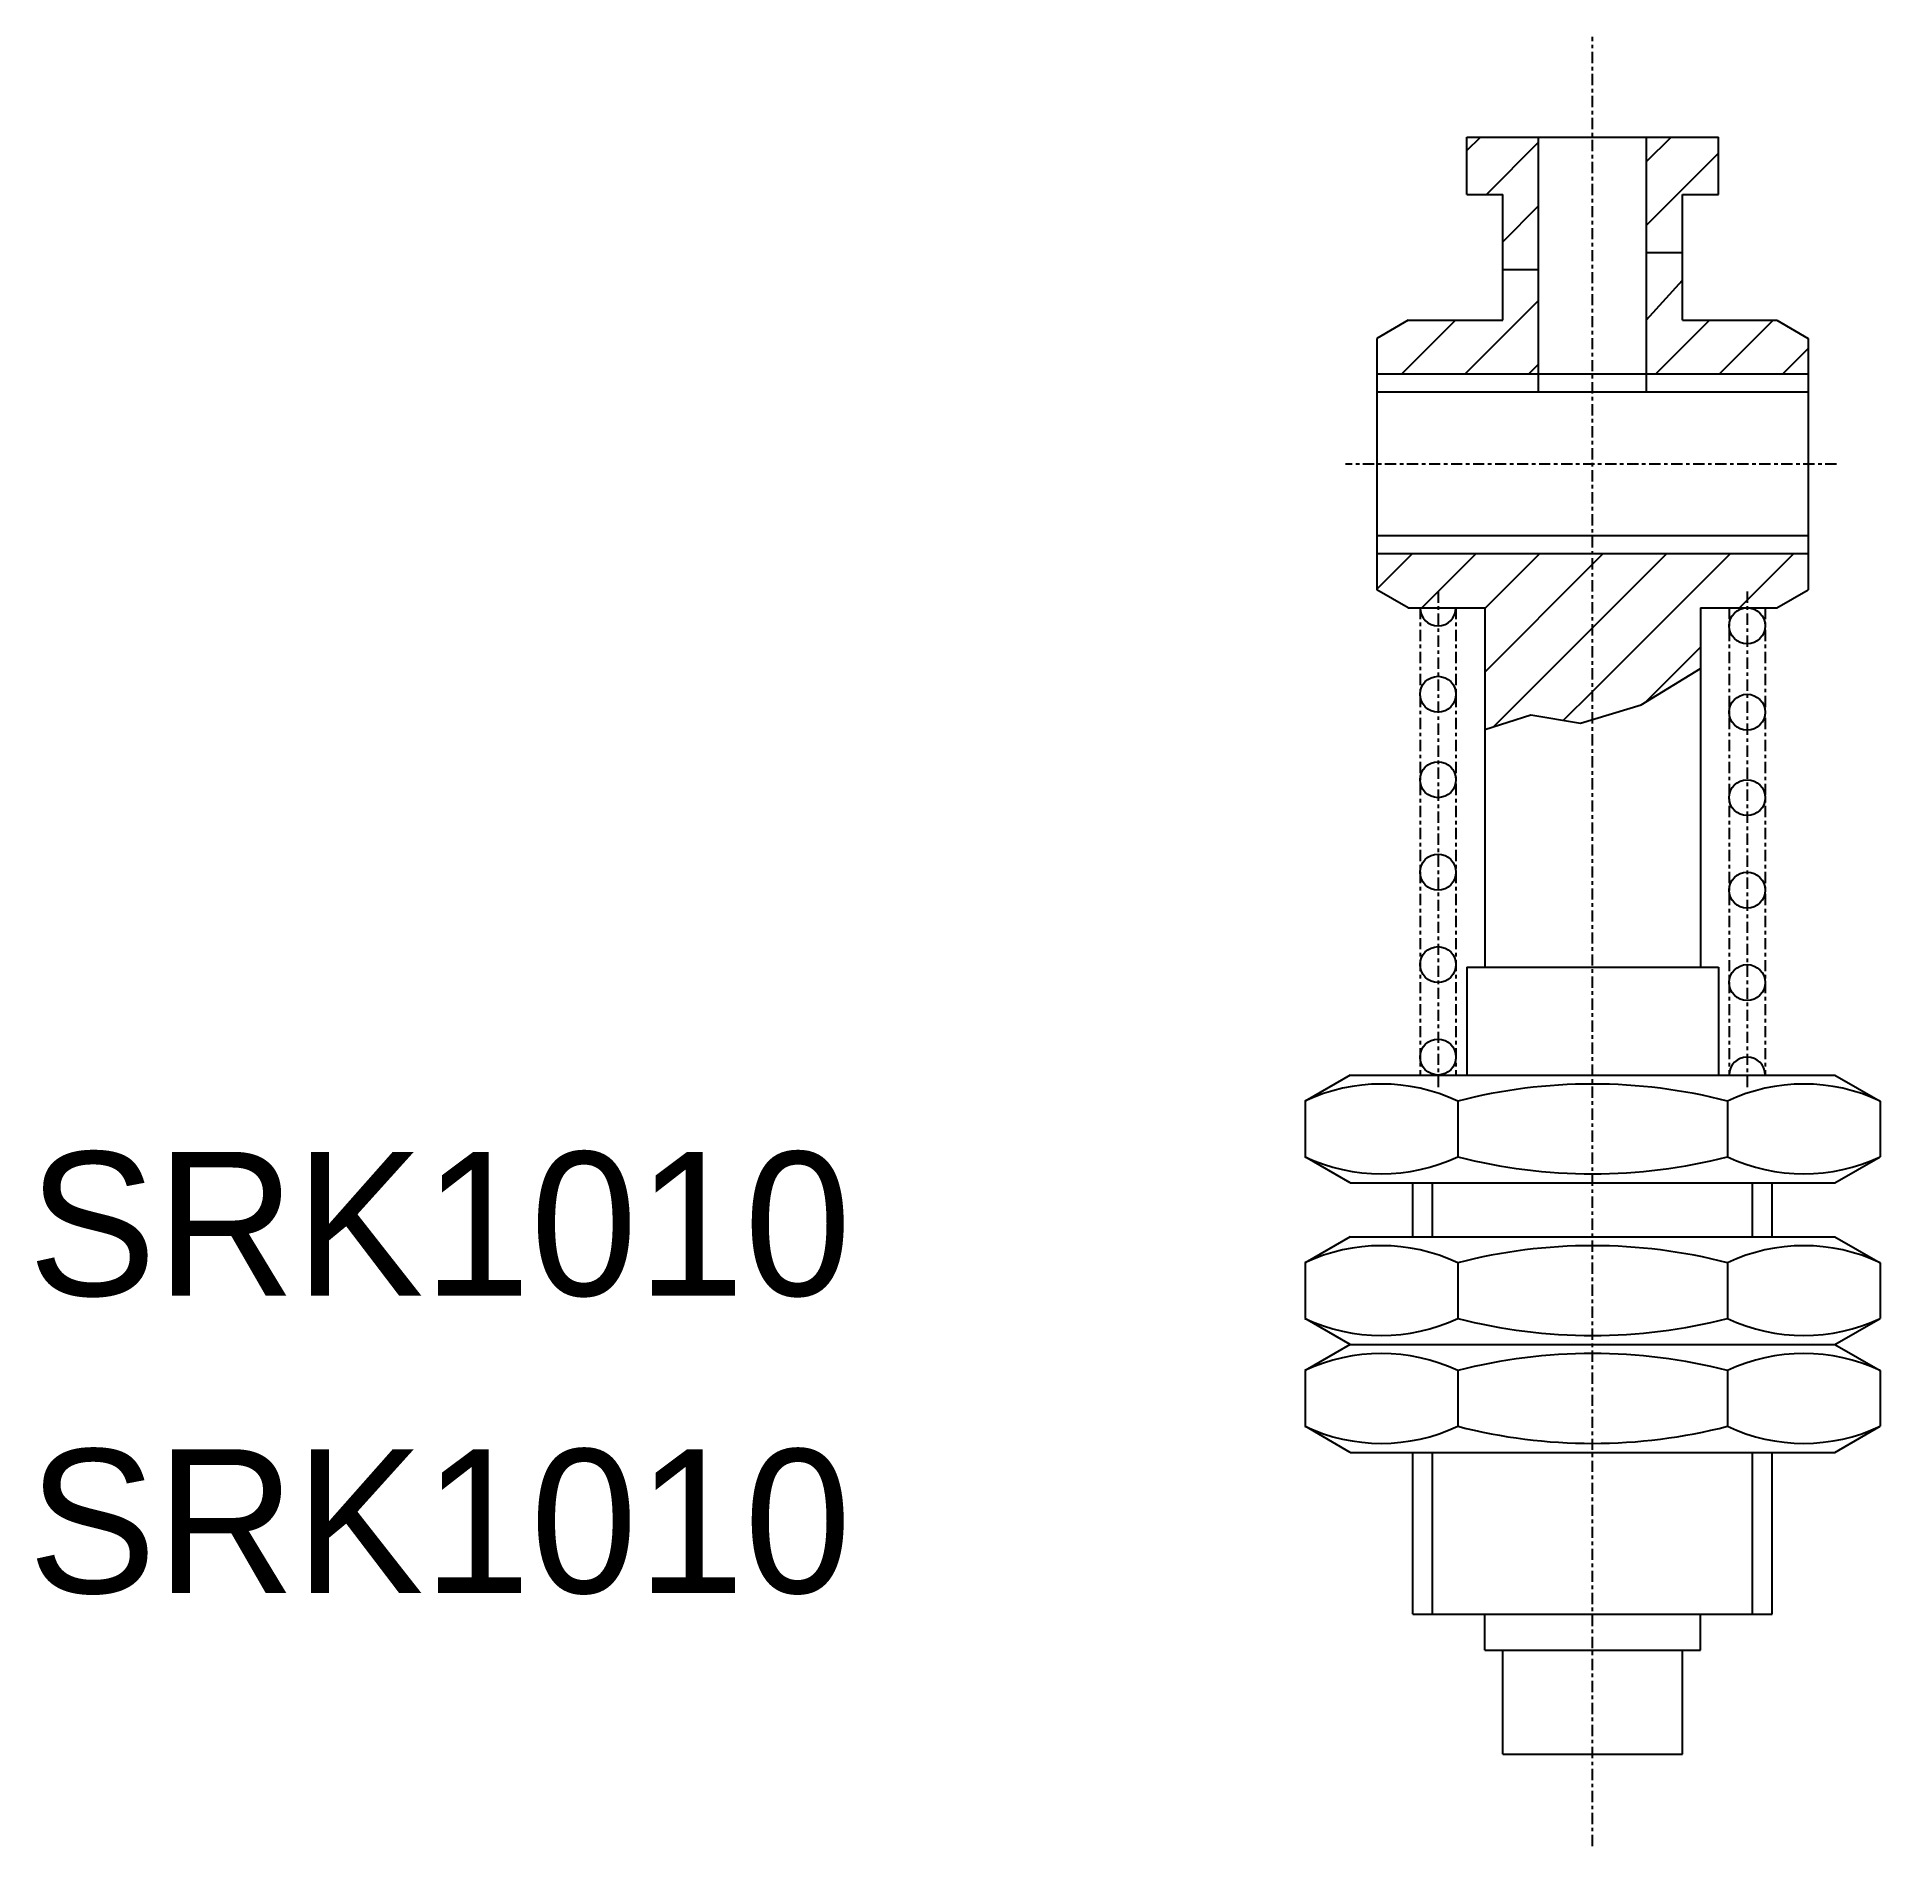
# Model space of a CAD drawing. Extents: x 256.3 to 307.6, y 126.4 to 176.7.
import ezdxf

# ---------------------------------------------------------------- set-up
doc = ezdxf.new("R2010")
doc.units = 0
doc.header["$LTSCALE"] = 0.25
doc.linetypes.add('CENTER', pattern=[2, 1.25, -0.25, 0.25, -0.25])
doc.layers.get('0').update_dxf_attribs({"linetype": 'CONTINUOUS'})
doc.layers.add('CENTER', color=1, linetype='CENTER')

msp = doc.modelspace()

# ---------------------------------------------------------------- linework, layer by layer
at = {"color": 7, "linetype": 'CONTINUOUS'}
for p, q in [((296.109, 173.957), (303.109, 173.957)), ((296.109, 172.357), (296.109, 173.957)), ((298.109, 166.857), (298.109, 173.957)), ((301.109, 166.857), (301.109, 173.957)), ((303.109, 172.357), (303.109, 173.957)), ((296.109, 172.357), (297.109, 172.357)), ((297.109, 168.857), (297.109, 172.357)), ((302.109, 168.857), (302.109, 172.357)), ((302.109, 172.357), (303.109, 172.357)), ((294.482, 168.857), (293.609, 168.353)), ((294.482, 168.857), (297.109, 168.857)), ((302.109, 168.857), (304.735, 168.857)), ((303.422, 168.857), (303.422, 168.857)), ((304.735, 168.857), (305.609, 168.353)), ((293.609, 168.353), (293.609, 161.361)), ((305.609, 168.353), (305.609, 161.361)), ((305.609, 166.857), (293.609, 166.857)), ((305.609, 162.857), (293.609, 162.857)), ((294.482, 160.857), (293.609, 161.361)), ((304.735, 160.857), (305.609, 161.361)), ((294.482, 160.857), (296.609, 160.857)), ((296.609, 160.857), (296.609, 150.857)), ((302.609, 160.857), (304.735, 160.857)), ((302.609, 160.857), (302.609, 150.857)), ((296.109, 150.857), (303.109, 150.857)), ((296.109, 150.857), (296.109, 147.857)), ((303.109, 150.857), (303.109, 147.857)), ((292.864, 147.857), (291.609, 147.132)), ((292.864, 147.857), (306.353, 147.857)), ((306.353, 147.857), (307.609, 147.132)), ((291.609, 147.132), (291.609, 145.582)), ((295.856, 147.132), (295.856, 145.582)), ((303.361, 147.132), (303.361, 145.582)), ((307.609, 147.132), (307.609, 145.582)), ((292.864, 144.857), (291.609, 145.582)), ((306.353, 144.857), (307.609, 145.582)), ((292.864, 144.857), (306.353, 144.857)), ((294.609, 143.357), (294.609, 144.857)), ((304.609, 143.357), (304.609, 144.857)), ((292.864, 143.357), (291.609, 142.632)), ((292.864, 143.357), (306.353, 143.357)), ((306.353, 143.357), (307.609, 142.632)), ((291.609, 142.632), (291.609, 141.082)), ((295.856, 142.632), (295.856, 141.082)), ((303.361, 142.632), (303.361, 141.082)), ((307.609, 142.632), (307.609, 141.082)), ((292.864, 140.357), (291.609, 141.082)), ((306.353, 140.357), (307.609, 141.082)), ((292.864, 140.357), (291.609, 139.632)), ((292.864, 140.357), (306.353, 140.357)), ((306.353, 140.357), (307.609, 139.632)), ((291.609, 139.632), (291.609, 138.082)), ((295.856, 139.632), (295.856, 138.082)), ((303.361, 139.632), (303.361, 138.082)), ((307.609, 139.632), (307.609, 138.082)), ((292.864, 137.357), (291.609, 138.082)), ((306.353, 137.357), (307.609, 138.082)), ((292.864, 137.357), (306.353, 137.357)), ((294.609, 132.857), (294.609, 137.357)), ((304.609, 132.857), (304.609, 137.357)), ((294.609, 132.857), (304.609, 132.857)), ((296.609, 131.857), (296.609, 132.857)), ((302.609, 131.857), (302.609, 132.857)), ((296.609, 131.857), (302.609, 131.857)), ((297.109, 128.957), (297.109, 131.857)), ((302.109, 128.957), (302.109, 131.857)), ((297.109, 128.957), (302.109, 128.957))]:
    msp.add_line(p, q, dxfattribs=at)
at = {"color": 3, "linetype": 'CONTINUOUS'}
for p, q in [((296.109, 173.578), (296.487, 173.957)), ((301.109, 173.275), (301.791, 173.957)), ((296.655, 172.357), (298.109, 173.811)), ((301.109, 171.507), (303.109, 173.507)), ((297.109, 171.043), (298.109, 172.043)), ((297.109, 170.275), (298.109, 170.275)), ((301.109, 170.74), (302.109, 170.74)), ((301.109, 168.872), (302.109, 169.972)), ((296.058, 167.357), (298.109, 169.407)), ((294.291, 167.357), (295.791, 168.857)), ((301.362, 167.357), (302.862, 168.857)), ((303.129, 167.357), (304.629, 168.857)), ((304.897, 167.357), (305.609, 168.069)), ((305.609, 167.357), (293.609, 167.357)), ((297.826, 167.357), (298.109, 167.64)), ((293.609, 161.372), (294.594, 162.357)), ((305.609, 162.357), (293.609, 162.357)), ((294.862, 160.857), (296.362, 162.357)), ((296.609, 160.836), (298.129, 162.357)), ((296.609, 159.069), (299.609, 162.069)), ((299.609, 158.533), (303.433, 162.357)), ((299.609, 160.301), (301.665, 162.357)), ((303.7, 160.857), (305.2, 162.357)), ((296.856, 157.548), (299.609, 160.301)), ((301.068, 158.224), (302.609, 159.765)), ((298.803, 157.728), (299.609, 158.533)), ((295.159, 143.357), (295.159, 144.857)), ((304.059, 143.357), (304.059, 144.857)), ((295.159, 132.857), (295.159, 137.357)), ((304.059, 132.857), (304.059, 137.357))]:
    msp.add_line(p, q, dxfattribs=at)
msp.add_line((302.765, 168.857), (302.765, 168.857))
at = {"color": 0}
msp.add_line((299.609, 162.069), (299.897, 162.357), dxfattribs=at)
at = {"color": 3, "linetype": 'CONTINUOUS'}
msp.add_lwpolyline([(296.609, 157.468), (297.89, 157.883), (299.274, 157.648), (300.961, 158.159), (302.609, 159.168)], dxfattribs=at)
at = {"color": 7, "linetype": 'CONTINUOUS'}
for centre in [(303.909, 160.357), (295.309, 158.451), (303.909, 157.951), (295.309, 156.074), (303.909, 155.574), (295.309, 153.501), (303.909, 153.001), (295.309, 150.929), (303.909, 150.429), (295.309, 148.357)]:
    msp.add_circle(centre, 0.5, dxfattribs=at)
for centre, radius, start, end in [((295.309, 160.857), 0.5, 180, 0), ((303.909, 147.857), 0.5, 0, 180), ((293.732, 142.621), 4.986, 64.7892, 115.2108), ((299.609, 132.542), 15.065, 75.5757, 104.4243), ((305.485, 142.621), 4.986, 64.7891, 115.2108), ((293.732, 150.093), 4.986, 244.7891, 295.2108), ((299.609, 160.172), 15.065, 255.5757, 284.4243), ((305.485, 150.093), 4.986, 244.7892, 295.2109), ((293.732, 138.121), 4.986, 64.7892, 115.2108), ((299.609, 128.042), 15.065, 75.5757, 104.4243), ((305.485, 138.121), 4.986, 64.7891, 115.2108), ((293.732, 145.593), 4.986, 244.7891, 295.2108), ((299.609, 155.672), 15.065, 255.5757, 284.4243), ((305.485, 145.593), 4.986, 244.7892, 295.2109), ((293.732, 135.121), 4.986, 64.7892, 115.2108), ((299.609, 125.042), 15.065, 75.5757, 104.4243), ((305.485, 135.121), 4.986, 64.7891, 115.2108), ((293.732, 142.593), 4.986, 244.7891, 295.2108), ((299.609, 152.672), 15.065, 255.5757, 284.4243), ((305.485, 142.593), 4.986, 244.7892, 295.2109)]:
    msp.add_arc(centre, radius, start, end, dxfattribs=at)
at = {"layer": 'CENTER', "color": 1, "linetype": 'CENTER'}
for p, q in [((299.609, 126.4), (299.609, 176.744)), ((306.396, 164.857), (292.736, 164.857)), ((295.309, 161.311), (295.309, 147.508)), ((303.909, 161.311), (303.909, 147.508)), ((294.809, 160.857), (294.809, 147.857)), ((295.809, 160.857), (295.809, 147.857)), ((303.409, 160.857), (303.409, 147.857)), ((304.409, 160.857), (304.409, 147.857))]:
    msp.add_line(p, q, dxfattribs=at)

# ---------------------------------------------------------------- texts
at = {"color": 7, "linetype": 'CONTINUOUS'}
for p in [(256.086, 141.718), (256.086, 133.444)]:
    msp.add_text('SRK1010', height=4, dxfattribs=at).set_placement(p)

doc.saveas('drawing.dxf')
